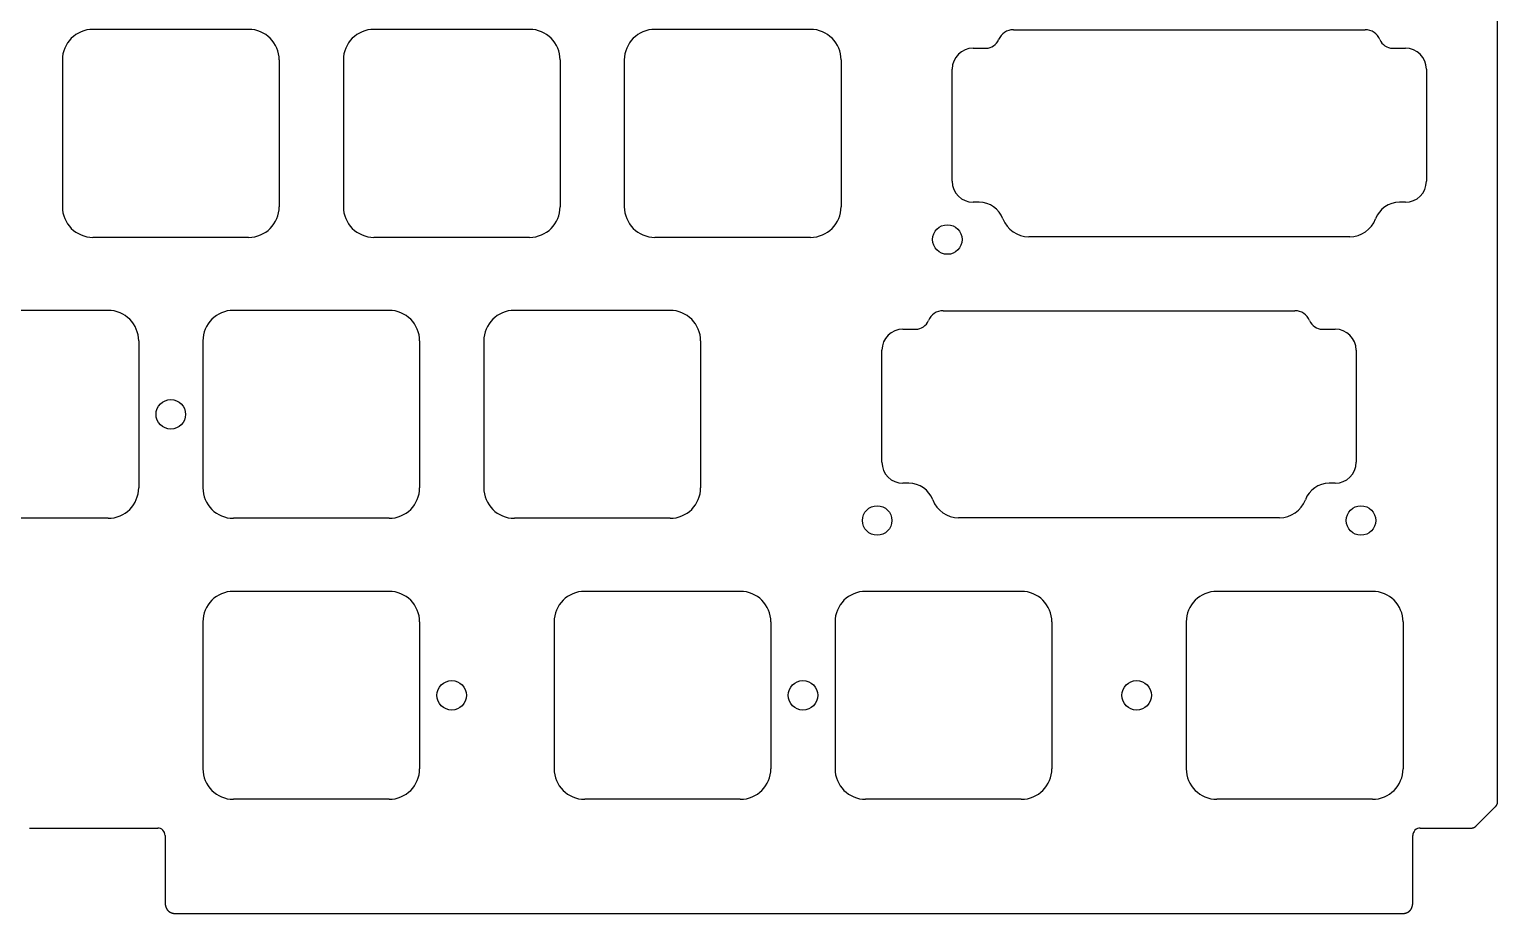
# Model space of a CAD drawing. Header units: millimetres. Extents: x -9 to 276, y -91 to 15.
# Drawn here: x 176.1 to 275.7, y -91 to -31 of the extents above; entities that cross this region are included whole.
import ezdxf

# ---------------------------------------------------------------- set-up
doc = ezdxf.new("R2010")
doc.units = ezdxf.units.MM
doc.layers.add('Edge.Cuts', color=53, linetype='CONTINUOUS', true_color=0xc8a339)

msp = doc.modelspace()

# ---------------------------------------------------------------- linework, layer by layer
at = {"layer": 'Edge.Cuts', "linetype": 'CONTINUOUS'}
for p, q in [((275.7, -83.39289), (275.7, 7.192893)), ((191.0125, -31.05), (180.4625, -31.05)), ((210.0625, -31.05), (199.5125, -31.05)), ((229.1125, -31.05), (218.5625, -31.05)), ((178.3875, -33.125), (178.3875, -43.075)), ((193.0875, -33.125), (193.0875, -43.075)), ((197.4375, -33.125), (197.4375, -43.075)), ((212.1375, -33.125), (212.1375, -43.075)), ((216.4875, -33.125), (216.4875, -43.075)), ((231.1875, -33.125), (231.1875, -43.075)), ((191.0125, -45.15), (180.4625, -45.15)), ((210.0625, -45.15), (199.5125, -45.15)), ((229.1125, -45.15), (218.5625, -45.15)), ((181.4875, -50.1), (170.9375, -50.1)), ((200.5375, -50.1), (189.9875, -50.1)), ((219.5875, -50.1), (209.0375, -50.1)), ((183.5625, -52.175), (183.5625, -62.125)), ((187.9125, -52.175), (187.9125, -62.125)), ((202.6125, -52.175), (202.6125, -62.125)), ((206.9625, -52.175), (206.9625, -62.125)), ((221.6625, -52.175), (221.6625, -62.125)), ((181.4875, -64.2), (170.9375, -64.2)), ((200.5375, -64.2), (189.9875, -64.2)), ((219.5875, -64.2), (209.0375, -64.2)), ((275.645185, -83.623601), (275.646602, -83.620891)), ((275.646602, -83.620891), (275.648, -83.618173)), ((275.648, -83.618173), (275.649379, -83.61545)), ((275.649379, -83.61545), (275.65074, -83.612718)), ((275.65074, -83.612718), (275.652081, -83.60998)), ((275.652081, -83.60998), (275.653404, -83.607234)), ((275.653404, -83.607234), (275.654708, -83.604482)), ((275.654708, -83.604482), (275.655994, -83.601722)), ((275.655994, -83.601722), (275.65726, -83.598956)), ((275.65726, -83.598956), (275.658508, -83.596181)), ((275.658508, -83.596181), (275.659737, -83.5934)), ((275.659737, -83.5934), (275.660948, -83.590611)), ((275.660948, -83.590611), (275.66214, -83.587815)), ((275.66214, -83.587815), (275.663314, -83.585011)), ((275.663314, -83.585011), (275.665606, -83.57938)), ((275.665606, -83.57938), (275.667824, -83.573718)), ((275.667824, -83.573718), (275.669968, -83.568026)), ((275.669968, -83.568026), (275.672039, -83.562301)), ((275.672039, -83.562301), (275.674036, -83.556544)), ((275.674036, -83.556544), (275.67596, -83.550754)), ((275.67596, -83.550754), (275.677811, -83.54493)), ((275.677811, -83.54493), (275.679589, -83.539073)), ((275.679589, -83.539073), (275.681294, -83.533181)), ((275.681294, -83.533181), (275.682925, -83.527254)), ((275.682925, -83.527254), (275.684483, -83.521292)), ((275.684483, -83.521292), (275.685968, -83.515293)), ((275.685968, -83.515293), (275.68738, -83.509257)), ((275.68738, -83.509257), (275.688718, -83.503184)), ((275.688718, -83.503184), (275.689983, -83.497072)), ((275.689983, -83.497072), (275.691174, -83.490922)), ((275.691174, -83.490922), (275.692291, -83.484733)), ((275.692291, -83.484733), (275.693333, -83.478504)), ((275.693333, -83.478504), (275.694302, -83.472234)), ((275.694302, -83.472234), (275.695196, -83.465924)), ((275.695196, -83.465924), (275.696015, -83.459571)), ((275.696015, -83.459571), (275.696758, -83.453176)), ((275.696758, -83.453176), (275.697426, -83.446738)), ((275.697426, -83.446738), (275.698018, -83.440255)), ((275.698018, -83.440255), (275.698534, -83.433729)), ((275.698534, -83.433729), (275.698973, -83.427157)), ((275.698973, -83.427157), (275.699334, -83.42054)), ((275.699334, -83.42054), (275.699618, -83.413876)), ((275.699618, -83.413876), (275.699824, -83.407164)), ((275.699824, -83.407164), (275.699952, -83.400405)), ((275.699952, -83.400405), (275.7, -83.393597)), ((275.7, -83.393597), (275.7, -83.39289)), ((274.246446, -85.05355), (275.553553, -83.746443)), ((275.553553, -83.746443), (275.555963, -83.744019)), ((275.555963, -83.744019), (275.558354, -83.741586)), ((275.558354, -83.741586), (275.560718, -83.739151)), ((275.560718, -83.739151), (275.563063, -83.736707)), ((275.563063, -83.736707), (275.565383, -83.734261)), ((275.565383, -83.734261), (275.567682, -83.731807)), ((275.567682, -83.731807), (275.569957, -83.72935)), ((275.569957, -83.72935), (275.572212, -83.726885)), ((275.572212, -83.726885), (275.574442, -83.724418)), ((275.574442, -83.724418), (275.576653, -83.721942)), ((275.576653, -83.721942), (275.57884, -83.719463)), ((275.57884, -83.719463), (275.581007, -83.716976)), ((275.581007, -83.716976), (275.58315, -83.714487)), ((275.58315, -83.714487), (275.585273, -83.711989)), ((275.585273, -83.711989), (275.587373, -83.709488)), ((275.587373, -83.709488), (275.589453, -83.706979)), ((275.589453, -83.706979), (275.591511, -83.704467)), ((275.591511, -83.704467), (275.593548, -83.701947)), ((275.593548, -83.701947), (275.595563, -83.699423)), ((275.595563, -83.699423), (275.597559, -83.696892)), ((275.597559, -83.696892), (275.599532, -83.694357)), ((275.599532, -83.694357), (275.601485, -83.691814)), ((275.601485, -83.691814), (275.603416, -83.689268)), ((275.603416, -83.689268), (275.605329, -83.686713)), ((275.605329, -83.686713), (275.607218, -83.684155)), ((275.607218, -83.684155), (275.609089, -83.681589)), ((275.609089, -83.681589), (275.610938, -83.679019)), ((275.610938, -83.679019), (275.612768, -83.676441)), ((275.612768, -83.676441), (275.614577, -83.67386)), ((275.614577, -83.67386), (275.616366, -83.67127)), ((275.616366, -83.67127), (275.618134, -83.668676)), ((275.618134, -83.668676), (275.619883, -83.666074)), ((275.619883, -83.666074), (275.621611, -83.663468)), ((275.621611, -83.663468), (275.62332, -83.660854)), ((275.62332, -83.660854), (275.625008, -83.658235)), ((275.625008, -83.658235), (275.626678, -83.655609)), ((275.626678, -83.655609), (275.628327, -83.652978)), ((275.628327, -83.652978), (275.629957, -83.650339)), ((275.629957, -83.650339), (275.631566, -83.647695)), ((275.631566, -83.647695), (275.633157, -83.645044)), ((275.633157, -83.645044), (275.634728, -83.642387)), ((275.634728, -83.642387), (275.63628, -83.639723)), ((275.63628, -83.639723), (275.637811, -83.637053)), ((275.637811, -83.637053), (275.639325, -83.634375)), ((275.639325, -83.634375), (275.640818, -83.631692)), ((275.640818, -83.631692), (275.642293, -83.629002)), ((275.642293, -83.629002), (275.643748, -83.626305)), ((275.643748, -83.626305), (275.645185, -83.623601)), ((176.149852, -85.199997), (184.850852, -85.199997)), ((270.450556, -85.199997), (273.892893, -85.199997)), ((273.892893, -85.199997), (273.896312, -85.199987)), ((273.896312, -85.199987), (273.899722, -85.199957)), ((273.899722, -85.199957), (273.903116, -85.199907)), ((273.903116, -85.199907), (273.906502, -85.199837)), ((273.906502, -85.199837), (273.909871, -85.199748)), ((273.909871, -85.199748), (273.913233, -85.199639)), ((273.913233, -85.199639), (273.916578, -85.19951)), ((273.916578, -85.19951), (273.919916, -85.199361)), ((273.919916, -85.199361), (273.923238, -85.199194)), ((273.923238, -85.199194), (273.926552, -85.199006)), ((273.926552, -85.199006), (273.929851, -85.1988)), ((273.929851, -85.1988), (273.933141, -85.198573)), ((273.933141, -85.198573), (273.936417, -85.198328)), ((273.936417, -85.198328), (273.939685, -85.198064)), ((273.939685, -85.198064), (273.942938, -85.19778)), ((273.942938, -85.19778), (273.946183, -85.197477)), ((273.946183, -85.197477), (273.949414, -85.197155)), ((273.949414, -85.197155), (273.952637, -85.196814)), ((273.952637, -85.196814), (273.955846, -85.196455)), ((273.955846, -85.196455), (273.959047, -85.196076)), ((273.959047, -85.196076), (273.962235, -85.195678)), ((273.962235, -85.195678), (273.965414, -85.195262)), ((273.965414, -85.195262), (273.96858, -85.194827)), ((273.96858, -85.194827), (273.971738, -85.194373)), ((273.971738, -85.194373), (273.974884, -85.1939)), ((273.974884, -85.1939), (273.978021, -85.193408)), ((273.978021, -85.193408), (273.981146, -85.192899)), ((273.981146, -85.192899), (273.984262, -85.19237)), ((273.984262, -85.19237), (273.987367, -85.191823)), ((273.987367, -85.191823), (273.990463, -85.191257)), ((273.990463, -85.191257), (273.993547, -85.190673)), ((273.993547, -85.190673), (273.996624, -85.19007)), ((273.996624, -85.19007), (273.999689, -85.189449)), ((273.999689, -85.189449), (274.002746, -85.188809)), ((274.002746, -85.188809), (274.005791, -85.188151)), ((274.005791, -85.188151), (274.008829, -85.187475)), ((274.008829, -85.187475), (274.011855, -85.18678)), ((274.011855, -85.18678), (274.014873, -85.186067)), ((274.014873, -85.186067), (274.017881, -85.185335)), ((274.017881, -85.185335), (274.020881, -85.184585)), ((274.020881, -85.184585), (274.02387, -85.183817)), ((274.02387, -85.183817), (274.026851, -85.183031)), ((274.026851, -85.183031), (274.029822, -85.182226)), ((274.029822, -85.182226), (274.032786, -85.181403)), ((274.032786, -85.181403), (274.035739, -85.180562)), ((274.035739, -85.180562), (274.038684, -85.179702)), ((274.038684, -85.179702), (274.04162, -85.178824)), ((274.04162, -85.178824), (274.044548, -85.177928)), ((274.044548, -85.177928), (274.047466, -85.177014)), ((274.047466, -85.177014), (274.050376, -85.176081)), ((274.050376, -85.176081), (274.053278, -85.17513)), ((274.053278, -85.17513), (274.056171, -85.174161)), ((274.056171, -85.174161), (274.059056, -85.173173)), ((274.059056, -85.173173), (274.061933, -85.172167)), ((274.061933, -85.172167), (274.064801, -85.171143)), ((274.064801, -85.171143), (274.067661, -85.1701)), ((274.067661, -85.1701), (274.070513, -85.16904)), ((274.070513, -85.16904), (274.073357, -85.16796)), ((274.073357, -85.16796), (274.076193, -85.166863)), ((274.076193, -85.166863), (274.079022, -85.165747)), ((274.079022, -85.165747), (274.081842, -85.164612)), ((274.081842, -85.164612), (274.084655, -85.16346)), ((274.084655, -85.16346), (274.090257, -85.161099)), ((274.090257, -85.161099), (274.095828, -85.158664)), ((274.095828, -85.158664), (274.10137, -85.156154)), ((274.10137, -85.156154), (274.106882, -85.153571)), ((274.106882, -85.153571), (274.112365, -85.150912)), ((274.112365, -85.150912), (274.11782, -85.148179)), ((274.11782, -85.148179), (274.123247, -85.14537)), ((274.123247, -85.14537), (274.128645, -85.142485)), ((274.128645, -85.142485), (274.134017, -85.139524)), ((274.134017, -85.139524), (274.139362, -85.136487)), ((274.139362, -85.136487), (274.14468, -85.133372)), ((274.14468, -85.133372), (274.149972, -85.13018)), ((274.149972, -85.13018), (274.155238, -85.126911)), ((274.155238, -85.126911), (274.160479, -85.123563)), ((274.160479, -85.123563), (274.165694, -85.120135)), ((274.165694, -85.120135), (274.170885, -85.116629)), ((274.170885, -85.116629), (274.176051, -85.113042)), ((274.176051, -85.113042), (274.181193, -85.109375)), ((274.181193, -85.109375), (274.186311, -85.105626)), ((274.186311, -85.105626), (274.191406, -85.101796)), ((274.191406, -85.101796), (274.196477, -85.097883)), ((274.196477, -85.097883), (274.201525, -85.093887)), ((274.201525, -85.093887), (274.20655, -85.089806)), ((274.20655, -85.089806), (274.211552, -85.085641)), ((274.211552, -85.085641), (274.216531, -85.081391)), ((274.216531, -85.081391), (274.221489, -85.077054)), ((274.221489, -85.077054), (274.226424, -85.072631)), ((274.226424, -85.072631), (274.231337, -85.068119)), ((274.231337, -85.068119), (274.236228, -85.063519)), ((274.236228, -85.063519), (274.241098, -85.05883)), ((274.241098, -85.05883), (274.245945, -85.05405)), ((274.245945, -85.05405), (274.246446, -85.05355)), ((185.350852, -85.699997), (185.350852, -90.199997)), ((269.950556, -90.199997), (269.950556, -85.699997)), ((185.350852, -90.199997), (185.350862, -90.205644)), ((185.350862, -90.205644), (185.350892, -90.211271)), ((185.350892, -90.211271), (185.350942, -90.216858)), ((185.350942, -90.216858), (185.351011, -90.222425)), ((185.351011, -90.222425), (185.351101, -90.227953)), ((185.351101, -90.227953), (185.351209, -90.233461)), ((185.351209, -90.233461), (185.351338, -90.23893)), ((185.351338, -90.23893), (185.351485, -90.24438)), ((185.351485, -90.24438), (185.351652, -90.249791)), ((185.351652, -90.249791), (185.351838, -90.255183)), ((185.351838, -90.255183), (185.352043, -90.260537)), ((185.352043, -90.260537), (185.352267, -90.265871)), ((185.352267, -90.265871), (185.352509, -90.271168)), ((185.352509, -90.271168), (185.352771, -90.276446)), ((185.352771, -90.276446), (185.353051, -90.281686)), ((185.353051, -90.281686), (185.35335, -90.286907)), ((185.35335, -90.286907), (185.353667, -90.292092)), ((185.353667, -90.292092), (185.354003, -90.297257)), ((185.354003, -90.297257), (185.354356, -90.302386)), ((185.354356, -90.302386), (185.354728, -90.307497)), ((185.354728, -90.307497), (185.355118, -90.312571)), ((185.355118, -90.312571), (185.355526, -90.317627)), ((185.355526, -90.317627), (185.355952, -90.322647)), ((185.355952, -90.322647), (185.356396, -90.327648)), ((185.356396, -90.327648), (185.356857, -90.332615)), ((185.356857, -90.332615), (185.357337, -90.337563)), ((185.357337, -90.337563), (185.357833, -90.342476)), ((185.357833, -90.342476), (185.358347, -90.347371)), ((185.358347, -90.347371), (185.358878, -90.352232)), ((185.358878, -90.352232), (185.359427, -90.357074)), ((185.359427, -90.357074), (185.359993, -90.361882)), ((185.359993, -90.361882), (185.360576, -90.366673)), ((185.360576, -90.366673), (185.361175, -90.371429)), ((185.361175, -90.371429), (185.361793, -90.376168)), ((185.361793, -90.376168), (185.362426, -90.380874)), ((185.362426, -90.380874), (185.363077, -90.385562)), ((185.363077, -90.385562), (185.363744, -90.390217)), ((185.363744, -90.390217), (185.364428, -90.394854)), ((185.364428, -90.394854), (185.365128, -90.399459)), ((185.365128, -90.399459), (185.365846, -90.404047)), ((185.365846, -90.404047), (185.366578, -90.408602)), ((185.366578, -90.408602), (185.367329, -90.41314)), ((185.367329, -90.41314), (185.368094, -90.417647)), ((185.368094, -90.417647), (185.368876, -90.422136)), ((185.368876, -90.422136), (185.369674, -90.426593)), ((185.369674, -90.426593), (185.370489, -90.431034)), ((185.370489, -90.431034), (185.371318, -90.435444)), ((185.371318, -90.435444), (185.372165, -90.439836)), ((185.372165, -90.439836), (185.373026, -90.444198)), ((185.373026, -90.444198), (185.373904, -90.448543)), ((185.373904, -90.448543), (185.374796, -90.452858)), ((185.374796, -90.452858), (185.375706, -90.457157)), ((185.375706, -90.457157), (185.376629, -90.461425)), ((185.376629, -90.461425), (185.377569, -90.465676)), ((185.377569, -90.465676), (185.378524, -90.469899)), ((185.378524, -90.469899), (185.379495, -90.474104)), ((185.379495, -90.474104), (185.38048, -90.478281)), ((185.38048, -90.478281), (185.381482, -90.482441)), ((185.381482, -90.482441), (185.382497, -90.486572)), ((185.382497, -90.486572), (185.383529, -90.490687)), ((185.383529, -90.490687), (185.384574, -90.494774)), ((185.384574, -90.494774), (185.385636, -90.498844)), ((185.385636, -90.498844), (185.386712, -90.502886)), ((185.386712, -90.502886), (185.387803, -90.506913)), ((185.387803, -90.506913), (185.388908, -90.510911)), ((185.388908, -90.510911), (185.39003, -90.514894)), ((185.39003, -90.514894), (185.391164, -90.518849)), ((185.391164, -90.518849), (185.392315, -90.522788)), ((185.392315, -90.522788), (185.393478, -90.5267)), ((185.393478, -90.5267), (185.394658, -90.530597)), ((185.394658, -90.530597), (185.395851, -90.534467)), ((185.395851, -90.534467), (185.397059, -90.53832)), ((185.397059, -90.53832), (185.398281, -90.542148)), ((185.398281, -90.542148), (185.399518, -90.54596)), ((185.399518, -90.54596), (185.400769, -90.549747)), ((185.400769, -90.549747), (185.402035, -90.553517)), ((185.402035, -90.553517), (185.403313, -90.557262)), ((185.403313, -90.557262), (185.404608, -90.560992)), ((185.404608, -90.560992), (185.405914, -90.564696)), ((185.405914, -90.564696), (185.407237, -90.568385)), ((185.407237, -90.568385), (185.408572, -90.57205)), ((185.408572, -90.57205), (185.409923, -90.575698)), ((185.409923, -90.575698), (185.411286, -90.579323)), ((185.411286, -90.579323), (185.412664, -90.582931)), ((185.412664, -90.582931), (185.414055, -90.586516)), ((185.414055, -90.586516), (185.415461, -90.590086)), ((185.415461, -90.590086), (185.41688, -90.593632)), ((269.88443, -90.593873), (269.887251, -90.586777)), ((269.887251, -90.586777), (269.890016, -90.579603)), ((269.890016, -90.579603), (269.892725, -90.57235)), ((269.892725, -90.57235), (269.895379, -90.565018)), ((269.895379, -90.565018), (269.897976, -90.557606)), ((269.897976, -90.557606), (269.900517, -90.550113)), ((269.900517, -90.550113), (269.903002, -90.542538)), ((269.903002, -90.542538), (269.905428, -90.53488)), ((269.905428, -90.53488), (269.907798, -90.527139)), ((269.907798, -90.527139), (269.910109, -90.519313)), ((269.910109, -90.519313), (269.912362, -90.511402)), ((269.912362, -90.511402), (269.914557, -90.503405)), ((269.914557, -90.503405), (269.916692, -90.495321)), ((269.916692, -90.495321), (269.918768, -90.487149)), ((269.918768, -90.487149), (269.920783, -90.478887)), ((269.920783, -90.478887), (269.922738, -90.470536)), ((269.922738, -90.470536), (269.924632, -90.462094)), ((269.924632, -90.462094), (269.926465, -90.45356)), ((269.926465, -90.45356), (269.928235, -90.444934)), ((269.928235, -90.444934), (269.929943, -90.436214)), ((269.929943, -90.436214), (269.931588, -90.427399)), ((269.931588, -90.427399), (269.933169, -90.418489)), ((269.933169, -90.418489), (269.934686, -90.409482)), ((269.934686, -90.409482), (269.936138, -90.400378)), ((269.936138, -90.400378), (269.937524, -90.391175)), ((269.937524, -90.391175), (269.938845, -90.381872)), ((269.938845, -90.381872), (269.940099, -90.372469)), ((269.940099, -90.372469), (269.941285, -90.362964)), ((269.941285, -90.362964), (269.942404, -90.353357)), ((269.942404, -90.353357), (269.943454, -90.343646)), ((269.943454, -90.343646), (269.944435, -90.33383)), ((269.944435, -90.33383), (269.945346, -90.323908)), ((269.945346, -90.323908), (269.946186, -90.31388)), ((269.946186, -90.31388), (269.946955, -90.303744)), ((269.946955, -90.303744), (269.947652, -90.293499)), ((269.947652, -90.293499), (269.948275, -90.283144)), ((269.948275, -90.283144), (269.948826, -90.272678)), ((269.948826, -90.272678), (269.949302, -90.2621)), ((269.949302, -90.2621), (269.949702, -90.251408)), ((269.949702, -90.251408), (269.950027, -90.240603)), ((269.950027, -90.240603), (269.950275, -90.229682)), ((269.950275, -90.229682), (269.950446, -90.218644)), ((269.950446, -90.218644), (269.950538, -90.207489)), ((269.950538, -90.207489), (269.950556, -90.199997)), ((185.41688, -90.593632), (185.418314, -90.597162)), ((185.418314, -90.597162), (185.41976, -90.600669)), ((185.41976, -90.600669), (185.421221, -90.604161)), ((185.421221, -90.604161), (185.422695, -90.60763)), ((185.422695, -90.60763), (185.424184, -90.611084)), ((185.424184, -90.611084), (185.425684, -90.614515)), ((185.425684, -90.614515), (185.4272, -90.617931)), ((185.4272, -90.617931), (185.428728, -90.621325)), ((185.428728, -90.621325), (185.430272, -90.624703)), ((185.430272, -90.624703), (185.431827, -90.62806)), ((185.431827, -90.62806), (185.433397, -90.631402)), ((185.433397, -90.631402), (185.434979, -90.634721)), ((185.434979, -90.634721), (185.436576, -90.638026)), ((185.436576, -90.638026), (185.438185, -90.64131)), ((185.438185, -90.64131), (185.439809, -90.644579)), ((185.439809, -90.644579), (185.441445, -90.647826)), ((185.441445, -90.647826), (185.443096, -90.651059)), ((185.443096, -90.651059), (185.444759, -90.654271)), ((185.444759, -90.654271), (185.446437, -90.657468)), ((185.446437, -90.657468), (185.448126, -90.660645)), ((185.448126, -90.660645), (185.44983, -90.663807)), ((185.44983, -90.663807), (185.451547, -90.666949)), ((185.451547, -90.666949), (185.453277, -90.670076)), ((185.453277, -90.670076), (185.45502, -90.673184)), ((185.45502, -90.673184), (185.456778, -90.676276)), ((185.456778, -90.676276), (185.458547, -90.679349)), ((185.458547, -90.679349), (185.460331, -90.682408)), ((185.460331, -90.682408), (185.462127, -90.685447)), ((185.462127, -90.685447), (185.463938, -90.688472)), ((185.463938, -90.688472), (185.465761, -90.691478)), ((185.465761, -90.691478), (185.467598, -90.694469)), ((185.467598, -90.694469), (185.469447, -90.697441)), ((185.469447, -90.697441), (185.471311, -90.700399)), ((185.471311, -90.700399), (185.473187, -90.703339)), ((185.473187, -90.703339), (185.475077, -90.706264)), ((185.475077, -90.706264), (185.476979, -90.709171)), ((185.476979, -90.709171), (185.478896, -90.712063)), ((185.478896, -90.712063), (185.480825, -90.714938)), ((185.480825, -90.714938), (185.482769, -90.717798)), ((185.482769, -90.717798), (185.484724, -90.720641)), ((185.484724, -90.720641), (185.486694, -90.723469)), ((185.486694, -90.723469), (185.488677, -90.72628)), ((185.488677, -90.72628), (185.490673, -90.729076)), ((185.490673, -90.729076), (185.492682, -90.731856)), ((185.492682, -90.731856), (185.494706, -90.734621)), ((185.494706, -90.734621), (185.496741, -90.737369)), ((185.496741, -90.737369), (185.498792, -90.740103)), ((185.498792, -90.740103), (185.500854, -90.74282)), ((185.500854, -90.74282), (185.502931, -90.745523)), ((185.502931, -90.745523), (185.505021, -90.74821)), ((185.505021, -90.74821), (185.507125, -90.750882)), ((185.507125, -90.750882), (185.509241, -90.753539)), ((185.509241, -90.753539), (185.511372, -90.756181)), ((185.511372, -90.756181), (185.513516, -90.758807)), ((185.513516, -90.758807), (185.515673, -90.761418)), ((185.515673, -90.761418), (185.517844, -90.764015)), ((185.517844, -90.764015), (185.520029, -90.766596)), ((185.520029, -90.766596), (185.522227, -90.769163)), ((185.522227, -90.769163), (185.52444, -90.771715)), ((185.52444, -90.771715), (185.526665, -90.774252)), ((185.526665, -90.774252), (185.528905, -90.776775)), ((185.528905, -90.776775), (185.531158, -90.779282)), ((185.531158, -90.779282), (185.533425, -90.781776)), ((185.533425, -90.781776), (185.535705, -90.784254)), ((185.535705, -90.784254), (185.538, -90.786719)), ((185.538, -90.786719), (185.540309, -90.789168)), ((185.540309, -90.789168), (185.542631, -90.791604)), ((185.542631, -90.791604), (185.544968, -90.794025)), ((185.544968, -90.794025), (185.547318, -90.796432)), ((185.547318, -90.796432), (185.549682, -90.798824)), ((185.549682, -90.798824), (185.552061, -90.801203)), ((185.552061, -90.801203), (185.556861, -90.805917)), ((185.556861, -90.805917), (185.561717, -90.810575)), ((185.561717, -90.810575), (185.56663, -90.815176)), ((185.56663, -90.815176), (185.571601, -90.819723)), ((185.571601, -90.819723), (185.57663, -90.824213)), ((185.57663, -90.824213), (185.581718, -90.828649)), ((185.581718, -90.828649), (185.586864, -90.83303)), ((185.586864, -90.83303), (185.592069, -90.837356)), ((185.592069, -90.837356), (185.597334, -90.841627)), ((185.597334, -90.841627), (185.602659, -90.845844)), ((185.602659, -90.845844), (185.608045, -90.850007)), ((185.608045, -90.850007), (185.613492, -90.854117)), ((185.613492, -90.854117), (185.619001, -90.858172)), ((185.619001, -90.858172), (185.624571, -90.862174)), ((185.624571, -90.862174), (185.630204, -90.866122)), ((185.630204, -90.866122), (185.635901, -90.870017)), ((185.635901, -90.870017), (185.641661, -90.873859)), ((185.641661, -90.873859), (185.647486, -90.877647)), ((185.647486, -90.877647), (185.653375, -90.881382)), ((185.653375, -90.881382), (185.659331, -90.885063)), ((185.659331, -90.885063), (185.665352, -90.888692)), ((185.665352, -90.888692), (185.67144, -90.892267)), ((185.67144, -90.892267), (185.677596, -90.895789)), ((185.677596, -90.895789), (185.68382, -90.899258)), ((185.68382, -90.899258), (185.690112, -90.902674)), ((185.690112, -90.902674), (185.696474, -90.906036)), ((185.696474, -90.906036), (185.702906, -90.909345)), ((185.702906, -90.909345), (185.709409, -90.9126)), ((185.709409, -90.9126), (185.715984, -90.915801)), ((185.715984, -90.915801), (185.722631, -90.918948)), ((185.722631, -90.918948), (185.72935, -90.922042)), ((185.72935, -90.922042), (185.736144, -90.925081)), ((185.736144, -90.925081), (185.743012, -90.928066)), ((185.743012, -90.928066), (185.749956, -90.930996)), ((185.749956, -90.930996), (185.756976, -90.933871)), ((185.756976, -90.933871), (185.764072, -90.936692)), ((185.764072, -90.936692), (185.771246, -90.939457)), ((185.771246, -90.939457), (185.778499, -90.942166)), ((185.778499, -90.942166), (185.785831, -90.94482)), ((185.785831, -90.94482), (185.793243, -90.947417)), ((185.793243, -90.947417), (185.800736, -90.949958)), ((185.800736, -90.949958), (185.808311, -90.952443)), ((185.808311, -90.952443), (185.815969, -90.954869)), ((185.815969, -90.954869), (185.82371, -90.957239)), ((185.82371, -90.957239), (185.831536, -90.95955)), ((185.831536, -90.95955), (185.839447, -90.961803)), ((185.839447, -90.961803), (185.847444, -90.963998)), ((185.847444, -90.963998), (185.855528, -90.966133)), ((185.855528, -90.966133), (185.8637, -90.968209)), ((185.8637, -90.968209), (185.871962, -90.970224)), ((185.871962, -90.970224), (185.880313, -90.972179)), ((185.880313, -90.972179), (185.888755, -90.974073)), ((185.888755, -90.974073), (185.897289, -90.975906)), ((185.897289, -90.975906), (185.905915, -90.977676)), ((185.905915, -90.977676), (185.914635, -90.979384)), ((185.914635, -90.979384), (185.92345, -90.981029)), ((185.92345, -90.981029), (185.93236, -90.98261)), ((185.93236, -90.98261), (185.941367, -90.984127)), ((185.941367, -90.984127), (185.950471, -90.985579)), ((185.950471, -90.985579), (185.959674, -90.986965)), ((185.959674, -90.986965), (185.968977, -90.988286)), ((185.968977, -90.988286), (185.97838, -90.98954)), ((185.97838, -90.98954), (185.987885, -90.990726)), ((185.987885, -90.990726), (185.997492, -90.991845)), ((185.997492, -90.991845), (186.007204, -90.992895)), ((186.007204, -90.992895), (186.017019, -90.993876)), ((186.017019, -90.993876), (186.026941, -90.994787)), ((186.026941, -90.994787), (186.036969, -90.995627)), ((186.036969, -90.995627), (186.047105, -90.996396)), ((186.047105, -90.996396), (186.05735, -90.997093)), ((186.05735, -90.997093), (186.067705, -90.997716)), ((186.067705, -90.997716), (186.078171, -90.998267)), ((186.078171, -90.998267), (186.088749, -90.998743)), ((186.088749, -90.998743), (186.099441, -90.999143)), ((186.099441, -90.999143), (186.110246, -90.999468)), ((186.110246, -90.999468), (186.121167, -90.999716)), ((186.121167, -90.999716), (186.132205, -90.999887)), ((186.132205, -90.999887), (186.14336, -90.999979)), ((186.14336, -90.999979), (186.150852, -90.999997)), ((186.150852, -90.999997), (269.150556, -90.999997)), ((269.150556, -90.999997), (269.156203, -90.999987)), ((269.156203, -90.999987), (269.16183, -90.999957)), ((269.16183, -90.999957), (269.167417, -90.999907)), ((269.167417, -90.999907), (269.172984, -90.999838)), ((269.172984, -90.999838), (269.178512, -90.999748)), ((269.178512, -90.999748), (269.18402, -90.99964)), ((269.18402, -90.99964), (269.189489, -90.999511)), ((269.189489, -90.999511), (269.194939, -90.999364)), ((269.194939, -90.999364), (269.20035, -90.999197)), ((269.20035, -90.999197), (269.205742, -90.999011)), ((269.205742, -90.999011), (269.211096, -90.998806)), ((269.211096, -90.998806), (269.21643, -90.998582)), ((269.21643, -90.998582), (269.221727, -90.99834)), ((269.221727, -90.99834), (269.227005, -90.998078)), ((269.227005, -90.998078), (269.232245, -90.997798)), ((269.232245, -90.997798), (269.237466, -90.997499)), ((269.237466, -90.997499), (269.242651, -90.997182)), ((269.242651, -90.997182), (269.247816, -90.996846)), ((269.247816, -90.996846), (269.252945, -90.996493)), ((269.252945, -90.996493), (269.258056, -90.996121)), ((269.258056, -90.996121), (269.26313, -90.995731)), ((269.26313, -90.995731), (269.268186, -90.995323)), ((269.268186, -90.995323), (269.273206, -90.994897)), ((269.273206, -90.994897), (269.278207, -90.994453)), ((269.278207, -90.994453), (269.283174, -90.993992)), ((269.283174, -90.993992), (269.288122, -90.993512)), ((269.288122, -90.993512), (269.293035, -90.993016)), ((269.293035, -90.993016), (269.29793, -90.992502)), ((269.29793, -90.992502), (269.30279, -90.991971)), ((269.30279, -90.991971), (269.307633, -90.991422)), ((269.307633, -90.991422), (269.312441, -90.990856)), ((269.312441, -90.990856), (269.317232, -90.990273)), ((269.317232, -90.990273), (269.321988, -90.989674)), ((269.321988, -90.989674), (269.326727, -90.989056)), ((269.326727, -90.989056), (269.331433, -90.988423)), ((269.331433, -90.988423), (269.336121, -90.987772)), ((269.336121, -90.987772), (269.340776, -90.987105)), ((269.340776, -90.987105), (269.345413, -90.986421)), ((269.345413, -90.986421), (269.350018, -90.985721)), ((269.350018, -90.985721), (269.354606, -90.985003)), ((269.354606, -90.985003), (269.359161, -90.984271)), ((269.359161, -90.984271), (269.363699, -90.98352)), ((269.363699, -90.98352), (269.368206, -90.982755)), ((269.368206, -90.982755), (269.372695, -90.981973)), ((269.372695, -90.981973), (269.377152, -90.981175)), ((269.377152, -90.981175), (269.381593, -90.98036)), ((269.381593, -90.98036), (269.386003, -90.979531)), ((269.386003, -90.979531), (269.390395, -90.978684)), ((269.390395, -90.978684), (269.394757, -90.977823)), ((269.394757, -90.977823), (269.399102, -90.976945)), ((269.399102, -90.976945), (269.403417, -90.976053)), ((269.403417, -90.976053), (269.407715, -90.975143)), ((269.407715, -90.975143), (269.411984, -90.97422)), ((269.411984, -90.97422), (269.416235, -90.97328)), ((269.416235, -90.97328), (269.420458, -90.972325)), ((269.420458, -90.972325), (269.424663, -90.971354)), ((269.424663, -90.971354), (269.42884, -90.970369)), ((269.42884, -90.970369), (269.433, -90.969367)), ((269.433, -90.969367), (269.437131, -90.968352)), ((269.437131, -90.968352), (269.441246, -90.96732)), ((269.441246, -90.96732), (269.445333, -90.966275)), ((269.445333, -90.966275), (269.449403, -90.965213)), ((269.449403, -90.965213), (269.453445, -90.964137)), ((269.453445, -90.964137), (269.457472, -90.963046)), ((269.457472, -90.963046), (269.46147, -90.961941)), ((269.46147, -90.961941), (269.465453, -90.960819)), ((269.465453, -90.960819), (269.469408, -90.959685)), ((269.469408, -90.959685), (269.473347, -90.958534)), ((269.473347, -90.958534), (269.477259, -90.957371)), ((269.477259, -90.957371), (269.481156, -90.956191)), ((269.481156, -90.956191), (269.485026, -90.954998)), ((269.485026, -90.954998), (269.488879, -90.95379)), ((269.488879, -90.95379), (269.492707, -90.952568)), ((269.492707, -90.952568), (269.496519, -90.951331)), ((269.496519, -90.951331), (269.500306, -90.95008)), ((269.500306, -90.95008), (269.504076, -90.948814)), ((269.504076, -90.948814), (269.507821, -90.947536)), ((269.507821, -90.947536), (269.511551, -90.946241)), ((269.511551, -90.946241), (269.515255, -90.944935)), ((269.515255, -90.944935), (269.518944, -90.943612)), ((269.518944, -90.943612), (269.522609, -90.942277)), ((269.522609, -90.942277), (269.526257, -90.940926)), ((269.526257, -90.940926), (269.529882, -90.939563)), ((269.529882, -90.939563), (269.53349, -90.938185)), ((269.53349, -90.938185), (269.537075, -90.936794)), ((269.537075, -90.936794), (269.540645, -90.935388)), ((269.540645, -90.935388), (269.544191, -90.933969)), ((269.544191, -90.933969), (269.547721, -90.932535)), ((269.547721, -90.932535), (269.551228, -90.931089)), ((269.551228, -90.931089), (269.55472, -90.929628)), ((269.55472, -90.929628), (269.558189, -90.928154)), ((269.558189, -90.928154), (269.561643, -90.926665)), ((269.561643, -90.926665), (269.565074, -90.925165)), ((269.565074, -90.925165), (269.56849, -90.923649)), ((269.56849, -90.923649), (269.571884, -90.922121)), ((269.571884, -90.922121), (269.575262, -90.920577)), ((269.575262, -90.920577), (269.578619, -90.919022)), ((269.578619, -90.919022), (269.581961, -90.917452)), ((269.581961, -90.917452), (269.58528, -90.91587)), ((269.58528, -90.91587), (269.588585, -90.914273)), ((269.588585, -90.914273), (269.591869, -90.912664)), ((269.591869, -90.912664), (269.595138, -90.91104)), ((269.595138, -90.91104), (269.598385, -90.909404)), ((269.598385, -90.909404), (269.601618, -90.907753)), ((269.601618, -90.907753), (269.60483, -90.90609)), ((269.60483, -90.90609), (269.608027, -90.904412)), ((269.608027, -90.904412), (269.611204, -90.902723)), ((269.611204, -90.902723), (269.614366, -90.901019)), ((269.614366, -90.901019), (269.617508, -90.899302)), ((269.617508, -90.899302), (269.620635, -90.897572)), ((269.620635, -90.897572), (269.623743, -90.895829)), ((269.623743, -90.895829), (269.626835, -90.894071)), ((269.626835, -90.894071), (269.629908, -90.892302)), ((269.629908, -90.892302), (269.632967, -90.890518)), ((269.632967, -90.890518), (269.636006, -90.888722)), ((269.636006, -90.888722), (269.639031, -90.886911)), ((269.639031, -90.886911), (269.642037, -90.885088)), ((269.642037, -90.885088), (269.645028, -90.883251)), ((269.645028, -90.883251), (269.648, -90.881402)), ((269.648, -90.881402), (269.650958, -90.879538)), ((269.650958, -90.879538), (269.653898, -90.877662)), ((269.653898, -90.877662), (269.656823, -90.875772)), ((269.656823, -90.875772), (269.65973, -90.87387)), ((269.65973, -90.87387), (269.662622, -90.871953)), ((269.662622, -90.871953), (269.665497, -90.870024)), ((269.665497, -90.870024), (269.668357, -90.86808)), ((269.668357, -90.86808), (269.6712, -90.866125)), ((269.6712, -90.866125), (269.674028, -90.864155)), ((269.674028, -90.864155), (269.676839, -90.862172)), ((269.676839, -90.862172), (269.679635, -90.860176)), ((269.679635, -90.860176), (269.682415, -90.858167)), ((269.682415, -90.858167), (269.68518, -90.856143)), ((269.68518, -90.856143), (269.687928, -90.854108)), ((269.687928, -90.854108), (269.690662, -90.852057)), ((269.690662, -90.852057), (269.693379, -90.849995)), ((269.693379, -90.849995), (269.696082, -90.847918)), ((269.696082, -90.847918), (269.698769, -90.845828)), ((269.698769, -90.845828), (269.701441, -90.843724)), ((269.701441, -90.843724), (269.704098, -90.841608)), ((269.704098, -90.841608), (269.70674, -90.839477)), ((269.70674, -90.839477), (269.709366, -90.837333)), ((269.709366, -90.837333), (269.711977, -90.835176)), ((269.711977, -90.835176), (269.714574, -90.833005)), ((269.714574, -90.833005), (269.717155, -90.83082)), ((269.717155, -90.83082), (269.719722, -90.828622)), ((269.719722, -90.828622), (269.722274, -90.826409)), ((269.722274, -90.826409), (269.724811, -90.824184)), ((269.724811, -90.824184), (269.727334, -90.821944)), ((269.727334, -90.821944), (269.729841, -90.819691)), ((269.729841, -90.819691), (269.732335, -90.817424)), ((269.732335, -90.817424), (269.734813, -90.815144)), ((269.734813, -90.815144), (269.737278, -90.812849)), ((269.737278, -90.812849), (269.739727, -90.81054)), ((269.739727, -90.81054), (269.742163, -90.808218)), ((269.742163, -90.808218), (269.744584, -90.805881)), ((269.744584, -90.805881), (269.746991, -90.803531)), ((269.746991, -90.803531), (269.749383, -90.801167)), ((269.749383, -90.801167), (269.751762, -90.798788)), ((269.751762, -90.798788), (269.756476, -90.793988)), ((269.756476, -90.793988), (269.761134, -90.789132)), ((269.761134, -90.789132), (269.765735, -90.784219)), ((269.765735, -90.784219), (269.770282, -90.779248)), ((269.770282, -90.779248), (269.774772, -90.774219)), ((269.774772, -90.774219), (269.779208, -90.769131)), ((269.779208, -90.769131), (269.783589, -90.763985)), ((269.783589, -90.763985), (269.787915, -90.75878)), ((269.787915, -90.75878), (269.792186, -90.753515)), ((269.792186, -90.753515), (269.796403, -90.74819)), ((269.796403, -90.74819), (269.800566, -90.742804)), ((269.800566, -90.742804), (269.804676, -90.737357)), ((269.804676, -90.737357), (269.808731, -90.731849)), ((269.808731, -90.731849), (269.812733, -90.726278)), ((269.812733, -90.726278), (269.816681, -90.720645)), ((269.816681, -90.720645), (269.820576, -90.714948)), ((269.820576, -90.714948), (269.824418, -90.709188)), ((269.824418, -90.709188), (269.828206, -90.703363)), ((269.828206, -90.703363), (269.831941, -90.697474)), ((269.831941, -90.697474), (269.835622, -90.691518)), ((269.835622, -90.691518), (269.839251, -90.685497)), ((269.839251, -90.685497), (269.842826, -90.679409)), ((269.842826, -90.679409), (269.846348, -90.673253)), ((269.846348, -90.673253), (269.849817, -90.667029)), ((269.849817, -90.667029), (269.853233, -90.660737)), ((269.853233, -90.660737), (269.856595, -90.654375)), ((269.856595, -90.654375), (269.859904, -90.647943)), ((269.859904, -90.647943), (269.863159, -90.64144)), ((269.863159, -90.64144), (269.86636, -90.634865)), ((269.86636, -90.634865), (269.869507, -90.628218)), ((269.869507, -90.628218), (269.872601, -90.621499)), ((269.872601, -90.621499), (269.87564, -90.614705)), ((269.87564, -90.614705), (269.878625, -90.607837)), ((269.878625, -90.607837), (269.881555, -90.600893)), ((269.881555, -90.600893), (269.88443, -90.593873))]:
    msp.add_line(p, q, dxfattribs=at)
at = {"layer": 'Edge.Cuts', "linetype": 'Continuous'}
for p, q in [((242.86593, -31.0724), (266.72117, -31.0724)), ((240.14311, -32.32456), (241.00872, -32.32456)), ((268.57838, -32.32456), (269.44399, -32.32456)), ((238.71811, -41.35044), (238.71811, -33.74956)), ((270.86899, -33.74956), (270.86899, -41.35044)), ((240.54715, -42.77544), (240.14311, -42.77544)), ((269.44399, -42.77544), (269.03995, -42.77544)), ((265.66905, -45.11191), (243.91805, -45.11191)), ((238.10343, -50.1224), (261.95867, -50.1224)), ((235.38061, -51.37456), (236.24622, -51.37456)), ((263.81588, -51.37456), (264.68149, -51.37456)), ((233.95561, -60.40044), (233.95561, -52.79956)), ((266.10649, -52.79956), (266.10649, -60.40044)), ((235.78465, -61.82544), (235.38061, -61.82544)), ((264.68149, -61.82544), (264.27745, -61.82544)), ((260.90655, -64.16191), (239.15555, -64.16191)), ((200.5375, -69.15), (189.987499, -69.15)), ((224.35, -69.15), (213.799999, -69.15)), ((243.4, -69.15), (232.849999, -69.15)), ((267.2125, -69.15), (256.662499, -69.15)), ((187.9125, -71.225), (187.9125, -81.175001)), ((202.6125, -71.225), (202.6125, -81.175)), ((211.725, -71.225), (211.725, -81.175001)), ((226.425, -71.225), (226.425, -81.175)), ((230.775, -71.225), (230.775, -81.175001)), ((245.475, -71.225), (245.475, -81.175)), ((254.5875, -71.225), (254.5875, -81.175001)), ((269.2875, -71.225), (269.2875, -81.175)), ((200.5375, -83.25), (189.9875, -83.25)), ((224.35, -83.25), (213.8, -83.25)), ((243.4, -83.25), (232.85, -83.25)), ((267.2125, -83.25), (256.6625, -83.25))]:
    msp.add_line(p, q, dxfattribs=at)
at = {"layer": 'Edge.Cuts'}
for centre in [(238.39375, -45.3), (185.7375, -57.15), (233.63125, -64.35), (266.43125, -64.35), (204.7875, -76.2), (228.6, -76.2), (251.221875, -76.2)]:
    msp.add_circle(centre, 1, dxfattribs=at)
for centre, radius, start, end in [((180.4625, -33.125), 2.075, 90, 180), ((191.0125, -33.125), 2.075, 0, 90), ((199.5125, -33.125), 2.075, 90, 180), ((210.0625, -33.125), 2.075, 0, 90), ((218.5625, -33.125), 2.075, 90, 180), ((229.1125, -33.125), 2.075, 0, 90), ((241.00872, -31.39615), 0.928411, 270, 337.97729805), ((242.86595, -32.1474), 1.075006, 90.00106597, 157.97610066), ((266.72115, -32.1474), 1.075, 22.02389934, 89.99893403), ((268.57835, -31.3961), 0.92846, 202.02625676, 270.00185132), ((240.14311, -33.74956), 1.425, 90, 180), ((269.44399, -33.74956), 1.425, 0, 90), ((240.14311, -41.35044), 1.425, 180, 270), ((269.44395, -41.3504), 1.42504, 270.00160826, 359.99839174), ((240.54716, -44.50037), 1.72493, 20.54597615, 90.00033216), ((269.03995, -44.5004), 1.724938, 90, 159.45340178), ((180.4625, -43.075), 2.075, -180, -90), ((191.0125, -43.075), 2.075, -90, 0), ((199.5125, -43.075), 2.075, -180, -90), ((210.0625, -43.075), 2.075, -90, 0), ((218.5625, -43.075), 2.075, -180, -90), ((229.1125, -43.075), 2.075, -90, 0), ((243.91806, -43.23696), 1.87495, 200.54592343, 269.99969441), ((265.66905, -43.237), 1.874943, 270, 339.45493501), ((181.4875, -52.175), 2.075, 0, 90), ((189.9875, -52.175), 2.075, 90, 180), ((200.5375, -52.175), 2.075, 0, 90), ((209.0375, -52.175), 2.075, 90, 180), ((219.5875, -52.175), 2.075, 0, 90), ((238.10345, -51.1974), 1.075006, 90.00106597, 157.97610066), ((261.95865, -51.1974), 1.075, 22.02389934, 89.99893403), ((235.38061, -52.79956), 1.425, 90, 180), ((236.24622, -50.44615), 0.928411, 270, 337.97729805), ((263.81585, -50.4461), 0.92846, 202.02625676, 270.00185132), ((264.68149, -52.79956), 1.425, 0, 90), ((235.38061, -60.40044), 1.425, 180, 270), ((264.68145, -60.4004), 1.42504, 270.00160826, 359.99839174), ((181.4875, -62.125), 2.075, -90, 0), ((189.9875, -62.125), 2.075, -180, -90), ((200.5375, -62.125), 2.075, -90, 0), ((209.0375, -62.125), 2.075, -180, -90), ((219.5875, -62.125), 2.075, -90, 0), ((235.78466, -63.55037), 1.72493, 20.54597615, 90.00033216), ((264.27745, -63.5504), 1.724938, 90, 159.45340178), ((239.15556, -62.28696), 1.87495, 200.54592343, 269.99969441), ((260.90655, -62.287), 1.874943, 270, 339.45493501), ((189.9875, -71.225), 2.075, 90.00002761, 180), ((200.5375, -71.225), 2.075, 0, 90), ((213.8, -71.225), 2.075, 90.00002761, 180), ((224.35, -71.225), 2.075, 0, 90), ((232.85, -71.225), 2.075, 90.00002761, 180), ((243.4, -71.225), 2.075, 0, 90), ((256.6625, -71.225), 2.075, 90.00002761, 180), ((267.2125, -71.225), 2.075, 0, 90), ((189.9875, -81.175), 2.075, 180.00002761, 270), ((200.5375, -81.175), 2.075, 270, 0), ((213.8, -81.175), 2.075, 180.00002761, 270), ((224.35, -81.175), 2.075, 270, 0), ((232.85, -81.175), 2.075, 180.00002761, 270), ((243.4, -81.175), 2.075, 270, 0), ((256.6625, -81.175), 2.075, 180.00002761, 270), ((267.2125, -81.175), 2.075, 270, 0), ((184.850879, -85.699985), 0.499988, -0.00137517, 90.00309405), ((270.450479, -85.699985), 0.499923, -270.00882376, -179.99862469)]:
    msp.add_arc(centre, radius, start, end, dxfattribs=at)

doc.saveas('drawing.dxf')
